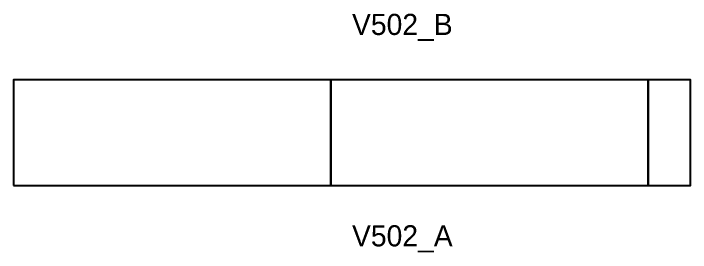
# Model space of a CAD drawing. Header units: metres. Extents: x -162 to 19445, y -6125 to 28582.
# Drawn here: x 15401.1 to 15657.1, y 22797.3 to 22887.7 of the extents above; entities that cross this region are included whole.
import ezdxf

# ---------------------------------------------------------------- set-up
doc = ezdxf.new("R2010")
doc.units = ezdxf.units.M

msp = doc.modelspace()

# ---------------------------------------------------------------- linework, layer by layer
at = {"layer": 'Paineis'}
for points in [[(15401.1, 22822.61), (15521.1, 22822.61), (15521.1, 22862.61), (15401.1, 22862.61)], [(15521.1, 22822.61), (15641.1, 22822.61), (15641.1, 22862.61), (15521.1, 22862.61)], [(15641.1, 22822.61), (15657.1, 22822.61), (15657.1, 22862.61), (15641.1, 22862.61)]]:
    msp.add_lwpolyline(points, close=True, dxfattribs=at)

# ---------------------------------------------------------------- texts
at = {"layer": 'Texto Secao', "char_height": 8, "attachment_point": 1}
for s, insert in [('V502_B', (15529.1, 22887.61)), ('V502_A', (15529.1, 22807.61))]:
    msp.add_mtext(s, dxfattribs=dict(at, insert=insert))

doc.saveas('drawing.dxf')
